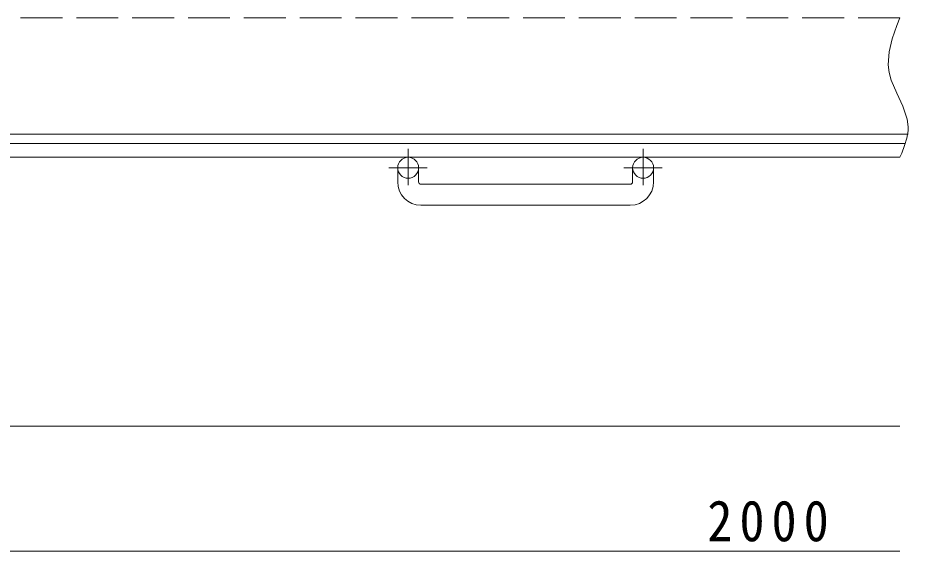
# Model space of a CAD drawing. Units: millimetres, scale not verified. Extents: x -1048 to 1085, y -826 to 810.
# Drawn here: x -274 to 108.7, y -222 to 7.4 of the extents above; entities that cross this region are included whole.
import ezdxf

# ---------------------------------------------------------------- set-up
doc = ezdxf.new("R2010")
doc.units = ezdxf.units.MM
doc.header["$LTSCALE"] = 6
doc.linetypes.add('CHAIN1', pattern=[8, 5, -1, 1, -1])
doc.linetypes.add('DASHED3', pattern=[4, 3, -1])
for name, color, linetype, lineweight in [('0-1_躯体', 2, 'Continuous', 9), ('0-2_仕上', 3, 'Continuous', 9), ('0-4_その他', 7, 'Continuous', 9)]:
    doc.layers.add(name, color=color, linetype=linetype, lineweight=lineweight)
doc.styles.add('ＭＳ ゴシック', font='')
doc.styles.get('ＭＳ ゴシック').set_extended_font_data('MS Gothic')

msp = doc.modelspace()

# ---------------------------------------------------------------- linework, layer by layer
at = {"layer": '0-1_躯体', "linetype": 'DASHED3'}
msp.add_line((105.199, 7.403), (-805.689, 7.403), dxfattribs=at)
at = {"layer": '0-1_躯体'}
for p, q in [((107.466, -46.596), (-805.689, -46.596)), ((105.199, -52.597), (-805.689, -52.597)), ((-110.689, -63.198), (-110.689, -57.098)), ((-101.69, -63.198), (-101.69, -57.098)), ((-9.689, -63.198), (-9.689, -57.098)), ((-0.689, -63.198), (-0.689, -57.098)), ((-100.69, -64.197), (-10.689, -64.197)), ((-10.689, -73.197), (-100.69, -73.197))]:
    msp.add_line(p, q, dxfattribs=at)
at = {"layer": '0-1_躯体', "linetype": 'CHAIN1'}
for p, q in [((-106.189, -48.991), (-106.189, -64.587)), ((-5.189, -48.991), (-5.189, -64.587)), ((-98.026, -57.098), (-114.434, -57.098)), ((2.974, -57.098), (-13.434, -57.098))]:
    msp.add_line(p, q, dxfattribs=at)
at = {"layer": '0-1_躯体'}
msp.add_lwpolyline([(105.199, 7.403), (103.914, 4.089), (101.917, -1.61), (100.528, -7.272), (100.132, -12.872), (100.508, -16.082), (101.42, -19.368), (103.811, -24.977), (106.429, -30.557), (108.337, -36.156), (108.749, -39.431), (108.682, -41.248), (108.133, -44.399), (107.171, -47.569), (105.956, -50.75), (105.199, -52.597)], dxfattribs=at)
for centre in [(-106.189, -57.098), (-5.189, -57.098)]:
    msp.add_circle(centre, 4.5, dxfattribs=at)
for centre, radius, start, end in [((-100.69, -63.198), 10, 180, 270), ((-100.69, -63.198), 1, 180, 270), ((-10.689, -63.198), 10, 270, 0), ((-10.689, -63.198), 1, 270, 0)]:
    msp.add_arc(centre, radius, start, end, dxfattribs=at)
at = {"layer": '0-2_仕上'}
msp.add_line((-304.689, -42.596), (108.682, -42.596), dxfattribs=at)
at = {"layer": '0-4_その他'}
for p, q in [((-805.689, -168.233), (105.199, -168.233)), ((-805.689, -222.005), (105.199, -222.005))]:
    msp.add_line(p, q, dxfattribs=at)

# ---------------------------------------------------------------- texts
at = {"layer": '0-4_その他', "color": 2, "insert": (22.428, -218.005), "char_height": 17.6, "attachment_point": 7, "style": 'ＭＳ ゴシック'}
msp.add_mtext('\\T1.28;\\W0.9;2000', dxfattribs=at)

doc.saveas('drawing.dxf')
